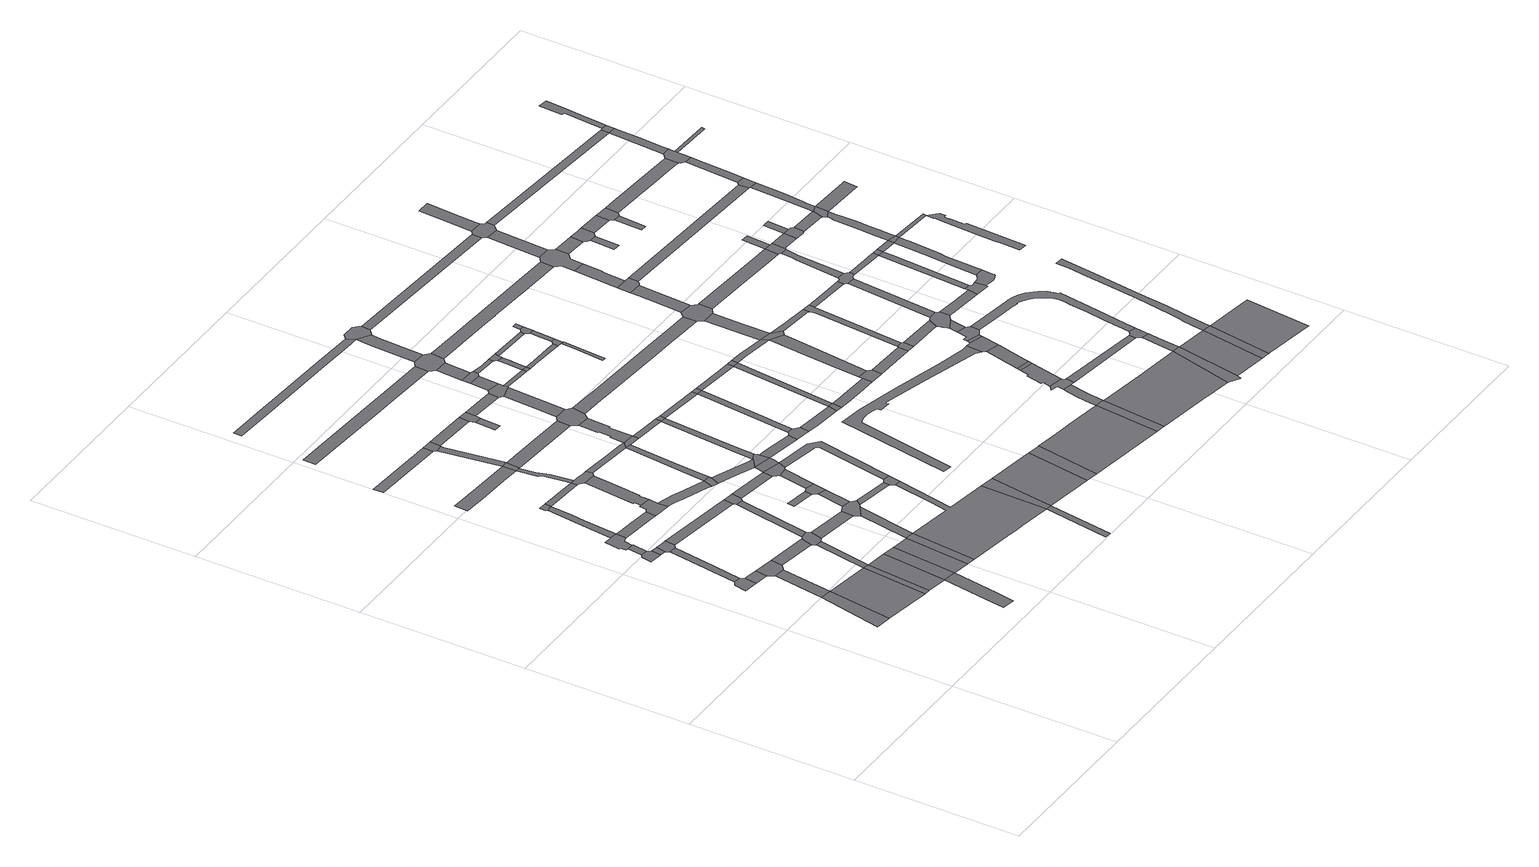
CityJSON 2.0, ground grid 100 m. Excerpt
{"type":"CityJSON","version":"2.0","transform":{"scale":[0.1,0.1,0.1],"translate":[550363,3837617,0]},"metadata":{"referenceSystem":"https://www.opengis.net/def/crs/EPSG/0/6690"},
"CityObjects":{
"road1":{"type":"Road","geometry":[{"type":"MultiSurface","lod":"1","boundaries":[[[0,1,2,3]]]}]},
"road2":{"type":"Road","geometry":[{"type":"MultiSurface","lod":"1","boundaries":[[[4,5,6,7,8,9,10,11]]]}]},
"road3":{"type":"Road","attributes":{"RoadStructureAttribute.sectionType":"1"},"geometry":[{"type":"MultiSurface","lod":"1","boundaries":[[[12,9,8,13,14]]]}]},
"road4":{"type":"Road","attributes":{"RoadStructureAttribute.sectionType":"1"},"geometry":[{"type":"MultiSurface","lod":"1","boundaries":[[[15,0,3,16]]]}]},
"road5":{"type":"Road","attributes":{"function":"1"},"geometry":[{"type":"MultiSurface","lod":"1","boundaries":[[[3,2,17,18,19]]]}]},
"road6":{"type":"Road","attributes":{"RoadStructureAttribute.sectionType":"1"},"geometry":[{"type":"MultiSurface","lod":"1","boundaries":[[[20,4,11,21,22]]]}]},
"road7":{"type":"Road","geometry":[{"type":"MultiSurface","lod":"1","boundaries":[[[23,24,25,26,27,28]]]}]},
"road8":{"type":"Road","attributes":{"RoadStructureAttribute.sectionType":"1"},"geometry":[{"type":"MultiSurface","lod":"1","boundaries":[[[29,23,28,30,31]]]}]},
"road9":{"type":"Road","geometry":[{"type":"MultiSurface","lod":"1","boundaries":[[[32,14,13,33,15,16,34,35,36,37]]]}]},
"road10":{"type":"Road","attributes":{"RoadStructureAttribute.sectionType":"1"},"geometry":[{"type":"MultiSurface","lod":"1","boundaries":[[[27,26,38,39]]]}]},
"road11":{"type":"Road","geometry":[{"type":"MultiSurface","lod":"1","boundaries":[[[40,41,42,43,44,45,29,31,46,47,48,49,50,51,52,53,54]]]}]},
"road12":{"type":"Road","geometry":[{"type":"MultiSurface","lod":"1","boundaries":[[[55,39,38,20,22,56,57]]]}]},
"road13":{"type":"Road","geometry":[{"type":"MultiSurface","lod":"1","boundaries":[[[19,18,58,59]]]}]},
"road14":{"type":"Road","attributes":{"RoadStructureAttribute.sectionType":"1"},"geometry":[{"type":"MultiSurface","lod":"1","boundaries":[[[60,61,62,63,64,65,66,67]]]}]},
"road15":{"type":"Road","attributes":{"function":"1"},"geometry":[{"type":"MultiSurface","lod":"1","boundaries":[[[68,59,58,60,69]]]}]},
"road16":{"type":"Road","attributes":{"RoadStructureAttribute.sectionType":"1"},"geometry":[{"type":"MultiSurface","lod":"1","boundaries":[[[70,71,72,73,74,75,54,53]]]}]},
"road17":{"type":"Road","attributes":{"RoadStructureAttribute.sectionType":"1"},"geometry":[{"type":"MultiSurface","lod":"1","boundaries":[[[76,37,36,77,78,79]]]}]},
"road18":{"type":"Road","attributes":{"RoadStructureAttribute.sectionType":"1"},"geometry":[{"type":"MultiSurface","lod":"1","boundaries":[[[80,19,59,81]]]}]},
"road19":{"type":"Road","attributes":{"RoadStructureAttribute.sectionType":"1"},"geometry":[{"type":"MultiSurface","lod":"1","boundaries":[[[82,83,84,52,51,85,86,87]]]}]},
"road20":{"type":"Road","geometry":[{"type":"MultiSurface","lod":"1","boundaries":[[[69,60,67,88]]]}]},
"road21":{"type":"Road","geometry":[{"type":"MultiSurface","lod":"1","boundaries":[[[89,90,91,92,74,73,93,94]]]}]},
"road22":{"type":"Road","geometry":[{"type":"MultiSurface","lod":"1","boundaries":[[[95,96,79,78,97,80,81,98,99,100,101,102]]]}]},
"road23":{"type":"Road","geometry":[{"type":"MultiSurface","lod":"1","boundaries":[[[103,88,67,104,105]]]}]},
"road24":{"type":"Road","attributes":{"RoadStructureAttribute.sectionType":"1"},"geometry":[{"type":"MultiSurface","lod":"1","boundaries":[[[106,107,57,56,108,109,110,111]]]}]},
"road25":{"type":"Road","attributes":{"RoadStructureAttribute.sectionType":"1"},"geometry":[{"type":"MultiSurface","lod":"1","boundaries":[[[112,113,114,115,116,117,118,119,120]]]}]},
"road26":{"type":"Road","geometry":[{"type":"MultiSurface","lod":"1","boundaries":[[[121,122,123,87,86,124,125,126,127]]]}]},
"road27":{"type":"Road","geometry":[{"type":"MultiSurface","lod":"1","boundaries":[[[128,105,104,129,130]]]}]},
"road28":{"type":"Road","attributes":{"RoadStructureAttribute.sectionType":"1"},"geometry":[{"type":"MultiSurface","lod":"1","boundaries":[[[131,94,93,132,133,134]]]}]},
"road29":{"type":"Road","attributes":{"RoadStructureAttribute.sectionType":"1"},"geometry":[{"type":"MultiSurface","lod":"1","boundaries":[[[135,136,137,138]]]}]},
"road30":{"type":"Road","attributes":{"RoadStructureAttribute.sectionType":"1"},"geometry":[{"type":"MultiSurface","lod":"1","boundaries":[[[139,95,102,140]]]}]},
"road31":{"type":"Road","attributes":{"RoadStructureAttribute.sectionType":"1"},"geometry":[{"type":"MultiSurface","lod":"1","boundaries":[[[101,100,141,142]]]}]},
"road32":{"type":"Road","attributes":{"RoadStructureAttribute.sectionType":"1"},"geometry":[{"type":"MultiSurface","lod":"1","boundaries":[[[143,144,145,146,147,127,126,148,149,150,151,152,153]]]}]},
"road33":{"type":"Road","attributes":{"RoadStructureAttribute.sectionType":"1"},"geometry":[{"type":"MultiSurface","lod":"1","boundaries":[[[154,155,156,157,158,159,160,134,161]]]}]},
"road34":{"type":"Road","attributes":{"RoadStructureAttribute.sectionType":"1"},"geometry":[{"type":"MultiSurface","lod":"1","boundaries":[[[162,163,164,128,130]]]}]},
"road35":{"type":"Road","attributes":{"RoadStructureAttribute.sectionType":"1"},"geometry":[{"type":"MultiSurface","lod":"1","boundaries":[[[165,166,167,168,169,170,125,124,171,172,173,174,175,176]]]}]},
"road36":{"type":"Road","geometry":[{"type":"MultiSurface","lod":"1","boundaries":[[[177,178,179,180,161,134,133,181,182,143,153,183,184,185]]]}]},
"road37":{"type":"Road","geometry":[{"type":"MultiSurface","lod":"1","boundaries":[[[111,110,139,140,186,187]]]}]},
"road38":{"type":"Road","geometry":[{"type":"MultiSurface","lod":"1","boundaries":[[[188,120,119,158,157,189,190]]]}]},
"road39":{"type":"Road","attributes":{"RoadStructureAttribute.sectionType":"1"},"geometry":[{"type":"MultiSurface","lod":"1","boundaries":[[[191,192,193,120,188]]]}]},
"road40":{"type":"Road","geometry":[{"type":"MultiSurface","lod":"1","boundaries":[[[194,195,196,142,141,197,198,199,164,163,200,201,202,203,204]]]}]},
"road41":{"type":"Road","geometry":[{"type":"MultiSurface","lod":"1","boundaries":[[[138,137,205,193,192,206,207]]]}]},
"road42":{"type":"Road","geometry":[{"type":"MultiSurface","lod":"1","boundaries":[[[208,209,210,211,212]]]}]},
"road43":{"type":"Road","geometry":[{"type":"MultiSurface","lod":"1","boundaries":[[[176,175,213,214,215]]]}]},
"road44":{"type":"Road","attributes":{"RoadStructureAttribute.sectionType":"1"},"geometry":[{"type":"MultiSurface","lod":"1","boundaries":[[[216,194,204,217,218]]]}]},
"road45":{"type":"Road","geometry":[{"type":"MultiSurface","lod":"1","boundaries":[[[219,220,221,222,130,129,223,224,225,226,227,228,229,230,231,232,233,234,235]]]}]},
"road46":{"type":"Road","attributes":{"RoadStructureAttribute.sectionType":"1"},"geometry":[{"type":"MultiSurface","lod":"1","boundaries":[[[236,237,187,186,238,239,240]]]}]},
"road47":{"type":"Road","geometry":[{"type":"MultiSurface","lod":"1","boundaries":[[[241,212,211,216,218,242]]]}]},
"road48":{"type":"Road","attributes":{"RoadStructureAttribute.sectionType":"1"},"geometry":[{"type":"MultiSurface","lod":"1","boundaries":[[[243,244,245,246,247,185,184,248,249,250,251]]]}]},
"road49":{"type":"Road","attributes":{"RoadStructureAttribute.sectionType":"1"},"geometry":[{"type":"MultiSurface","lod":"1","boundaries":[[[201,200,252,253,254]]]}]},
"road50":{"type":"Road","attributes":{"RoadStructureAttribute.sectionType":"1"},"geometry":[{"type":"MultiSurface","lod":"1","boundaries":[[[250,255,256,176,215,257,258,259]]]}]},
"road51":{"type":"Road","attributes":{"RoadStructureAttribute.sectionType":"1"},"geometry":[{"type":"MultiSurface","lod":"1","boundaries":[[[260,261,190,189,262,263]]]}]},
"road52":{"type":"Road","attributes":{"RoadStructureAttribute.sectionType":"1"},"geometry":[{"type":"MultiSurface","lod":"1","boundaries":[[[207,206,264,265,266]]]}]},
"road53":{"type":"Road","attributes":{"RoadStructureAttribute.sectionType":"1"},"geometry":[{"type":"MultiSurface","lod":"1","boundaries":[[[231,267,268,269]]]}]},
"road54":{"type":"Road","attributes":{"RoadStructureAttribute.sectionType":"1"},"geometry":[{"type":"MultiSurface","lod":"1","boundaries":[[[270,271,272,214,213,273,274,275]]]}]},
"road55":{"type":"Road","attributes":{"RoadStructureAttribute.sectionType":"1"},"geometry":[{"type":"MultiSurface","lod":"1","boundaries":[[[276,277,241,242]]]}]},
"road56":{"type":"Road","attributes":{"RoadStructureAttribute.sectionType":"1"},"geometry":[{"type":"MultiSurface","lod":"1","boundaries":[[[278,279,280,281,282,283,284,285,286,287,288,289,290]]]}]},
"road57":{"type":"Road","geometry":[{"type":"MultiSurface","lod":"1","boundaries":[[[240,239,291,292,277,276,293,294,295]]]}]},
"road58":{"type":"Road","attributes":{"RoadStructureAttribute.sectionType":"1"},"geometry":[{"type":"MultiSurface","lod":"1","boundaries":[[[274,296,297,298,240,295,299,300,301,302]]]}]},
"road59":{"type":"Road","geometry":[{"type":"MultiSurface","lod":"1","boundaries":[[[303,304,305,306]]]}]},
"road60":{"type":"Road","geometry":[{"type":"MultiSurface","lod":"1","boundaries":[[[307,254,253,219,235,308,309]]]}]},
"road61":{"type":"Road","geometry":[{"type":"MultiSurface","lod":"1","boundaries":[[[310,311,275,274,302,312]]]}]},
"road62":{"type":"Road","geometry":[{"type":"MultiSurface","lod":"1","boundaries":[[[251,250,259,313,314,315]]]}]},
"road63":{"type":"Road","geometry":[{"type":"MultiSurface","lod":"1","boundaries":[[[266,265,303,306,316,317]]]}]},
"road64":{"type":"Road","geometry":[{"type":"MultiSurface","lod":"1","boundaries":[[[232,231,269,318]]]}]},
"road65":{"type":"Road","attributes":{"RoadStructureAttribute.sectionType":"1"},"geometry":[{"type":"MultiSurface","lod":"1","boundaries":[[[319,320,295,294,321,322,323,307,309]]]}]},
"road66":{"type":"Road","attributes":{"RoadStructureAttribute.sectionType":"1"},"geometry":[{"type":"MultiSurface","lod":"1","boundaries":[[[324,325,326,327,328,329,330,331,332,333,334,335,336]]]}]},
"road67":{"type":"Road","attributes":{"RoadStructureAttribute.sectionType":"1"},"geometry":[{"type":"MultiSurface","lod":"1","boundaries":[[[337,338,339,340,341,342,343,251,315,344,345,346,347]]]}]},
"road68":{"type":"Road","attributes":{"RoadStructureAttribute.sectionType":"1"},"geometry":[{"type":"MultiSurface","lod":"1","boundaries":[[[348,349,275,311,350,351]]]}]},
"road69":{"type":"Road","attributes":{"RoadStructureAttribute.sectionType":"1"},"geometry":[{"type":"MultiSurface","lod":"1","boundaries":[[[352,353,315,314,348,354]]]}]},
"road70":{"type":"Road","attributes":{"RoadStructureAttribute.sectionType":"1"},"geometry":[{"type":"MultiSurface","lod":"1","boundaries":[[[317,316,355,356]]]}]},
"road71":{"type":"Road","geometry":[{"type":"MultiSurface","lod":"1","boundaries":[[[357,358,263,262,359,337,347,360,361,362,363,364]]]}]},
"road72":{"type":"Road","attributes":{"RoadStructureAttribute.sectionType":"1"},"geometry":[{"type":"MultiSurface","lod":"1","boundaries":[[[365,366,367,312,302,368,369,370,371]]]}]},
"road73":{"type":"Road","geometry":[{"type":"MultiSurface","lod":"1","boundaries":[[[372,318,269,373,374,375]]]}]},
"road74":{"type":"Road","attributes":{"RoadStructureAttribute.sectionType":"1"},"geometry":[{"type":"MultiSurface","lod":"1","boundaries":[[[376,377,378,357,364]]]}]},
"road75":{"type":"Road","geometry":[{"type":"MultiSurface","lod":"1","boundaries":[[[354,348,351,379]]]}]},
"road76":{"type":"Road","geometry":[{"type":"MultiSurface","lod":"1","boundaries":[[[380,381,371,370,382,383,384,385,386]]]}]},
"road77":{"type":"Road","geometry":[{"type":"MultiSurface","lod":"1","boundaries":[[[387,356,355,377,376,388,389,390,391,392]]]}]},
"road78":{"type":"Road","attributes":{"RoadStructureAttribute.sectionType":"1"},"geometry":[{"type":"MultiSurface","lod":"1","boundaries":[[[393,387,392,394,395]]]}]},
"road79":{"type":"Road","geometry":[{"type":"MultiSurface","lod":"1","boundaries":[[[396,375,374,397,398]]]}]},
"road80":{"type":"Road","geometry":[{"type":"MultiSurface","lod":"1","boundaries":[[[399,393,395,400,401,402,403,404,405]]]}]},
"road81":{"type":"Road","attributes":{"RoadStructureAttribute.sectionType":"1"},"geometry":[{"type":"MultiSurface","lod":"1","boundaries":[[[406,379,351,407,408,409]]]}]},
"road82":{"type":"Road","attributes":{"RoadStructureAttribute.sectionType":"1"},"geometry":[{"type":"MultiSurface","lod":"1","boundaries":[[[410,399,405,411]]]}]},
"road83":{"type":"Road","attributes":{"RoadStructureAttribute.sectionType":"1"},"geometry":[{"type":"MultiSurface","lod":"1","boundaries":[[[408,380,386,412,413,414]]]}]},
"road84":{"type":"Road","attributes":{"RoadStructureAttribute.sectionType":"1"},"geometry":[{"type":"MultiSurface","lod":"1","boundaries":[[[415,390,389,416,417,418]]]}]},
"road85":{"type":"Road","attributes":{"RoadStructureAttribute.sectionType":"1"},"geometry":[{"type":"MultiSurface","lod":"1","boundaries":[[[419,420,384,383,421,422,423,424]]]}]},
"road86":{"type":"Road","geometry":[{"type":"MultiSurface","lod":"1","boundaries":[[[425,426,290,289,410,411,427,428,429,430]]]}]},
"road87":{"type":"Road","attributes":{"RoadStructureAttribute.sectionType":"1"},"geometry":[{"type":"MultiSurface","lod":"1","boundaries":[[[431,432,403,402,433,434,435]]]}]},
"road88":{"type":"Road","geometry":[{"type":"MultiSurface","lod":"1","boundaries":[[[418,417,436,437,438]]]}]},
"road89":{"type":"Road","geometry":[{"type":"MultiSurface","lod":"1","boundaries":[[[409,408,414,439]]]}]},
"road90":{"type":"Road","attributes":{"RoadStructureAttribute.sectionType":"1"},"geometry":[{"type":"MultiSurface","lod":"1","boundaries":[[[335,440,441,442,443,425,430,444,445,446]]]}]},
"road91":{"type":"Road","attributes":{"RoadStructureAttribute.sectionType":"1"},"geometry":[{"type":"MultiSurface","lod":"1","boundaries":[[[447,448,449,418,438,450,451,452,453]]]}]},
"road92":{"type":"Road","geometry":[{"type":"MultiSurface","lod":"1","boundaries":[[[424,423,454,455]]]}]},
"road93":{"type":"Road","geometry":[{"type":"MultiSurface","lod":"1","boundaries":[[[435,434,456,457,458,447,453,459,460]]]}]},
"road94":{"type":"Road","attributes":{"function":"1"},"geometry":[{"type":"MultiSurface","lod":"1","boundaries":[[[461,462,463,464,465,466,467,398,397,468,469]]]}]},
"road95":{"type":"Road","geometry":[{"type":"MultiSurface","lod":"1","boundaries":[[[470,336,335,446,471,472,473,474,475]]]}]},
"road96":{"type":"Road","attributes":{"RoadStructureAttribute.sectionType":"1"},"geometry":[{"type":"MultiSurface","lod":"1","boundaries":[[[476,477,438,437,478,479,480,481]]]}]},
"road97":{"type":"Road","attributes":{"RoadStructureAttribute.sectionType":"1"},"geometry":[{"type":"MultiSurface","lod":"1","boundaries":[[[482,439,414,483,484]]]}]},
"road98":{"type":"Road","attributes":{"RoadStructureAttribute.sectionType":"1"},"geometry":[{"type":"MultiSurface","lod":"1","boundaries":[[[485,486,487,362,361,488,489,490,491,492,493,494,495]]]}]},
"road99":{"type":"Road","attributes":{"RoadStructureAttribute.sectionType":"1"},"geometry":[{"type":"MultiSurface","lod":"1","boundaries":[[[483,496,424,455,497]]]}]},
"road100":{"type":"Road","attributes":{"RoadStructureAttribute.sectionType":"1"},"geometry":[{"type":"MultiSurface","lod":"1","boundaries":[[[498,499,500,501,502,503,504,455,454,505,506,507,508,509]]]}]},
"road101":{"type":"Road","attributes":{"RoadStructureAttribute.sectionType":"1"},"geometry":[{"type":"MultiSurface","lod":"1","boundaries":[[[510,460,459,511,512,513,514]]]}]},
"road102":{"type":"Road","attributes":{"RoadStructureAttribute.sectionType":"1"},"geometry":[{"type":"MultiSurface","lod":"1","boundaries":[[[515,516,517,518,519,520,521,522,523,524,525,526,527,528,529,530,531,532,533,534,535]]]}]},
"road103":{"type":"Road","attributes":{"RoadStructureAttribute.sectionType":"1"},"geometry":[{"type":"MultiSurface","lod":"1","boundaries":[[[536,537,538,539,540,541,542,543]]]}]},
"road104":{"type":"Road","geometry":[{"type":"MultiSurface","lod":"1","boundaries":[[[544,481,480,536,543,545]]]}]},
"road105":{"type":"Road","geometry":[{"type":"MultiSurface","lod":"1","boundaries":[[[484,483,497,546]]]}]},
"road106":{"type":"Road","attributes":{"RoadStructureAttribute.sectionType":"1"},"geometry":[{"type":"MultiSurface","lod":"1","boundaries":[[[547,548,549,550,544,545,551,552,553]]]}]},
"road107":{"type":"Road","geometry":[{"type":"MultiSurface","lod":"1","boundaries":[[[554,555,556,514,513,547,553,557]]]}]},
"road108":{"type":"Road","geometry":[{"type":"MultiSurface","lod":"1","boundaries":[[[469,468,558,559,560]]]}]},
"road109":{"type":"Road","geometry":[{"type":"MultiSurface","lod":"1","boundaries":[[[561,562,563,564,554,557]]]}]},
"road110":{"type":"Road","geometry":[{"type":"MultiSurface","lod":"1","boundaries":[[[565,509,508,566,567,568,569,570,571]]]}]},
"road111":{"type":"Road","attributes":{"RoadStructureAttribute.sectionType":"1"},"geometry":[{"type":"MultiSurface","lod":"1","boundaries":[[[572,573,546,497,574,575,576,577,578,579]]]}]},
"road112":{"type":"Road","attributes":{"RoadStructureAttribute.sectionType":"1"},"geometry":[{"type":"MultiSurface","lod":"1","boundaries":[[[580,581,582,583,469,560,584,585,586,587]]]}]},
"road113":{"type":"Road","attributes":{"RoadStructureAttribute.sectionType":"1"},"geometry":[{"type":"MultiSurface","lod":"1","boundaries":[[[588,589,428,427,590,591,592,593,594,595,596,597]]]}]},
"road114":{"type":"Road","attributes":{"RoadStructureAttribute.sectionType":"1"},"geometry":[{"type":"MultiSurface","lod":"1","boundaries":[[[578,598,599,600,565,571,601,602]]]}]},
"road115":{"type":"Road","geometry":[{"type":"MultiSurface","lod":"1","boundaries":[[[603,604,605,580,587,606,607,608,609,610]]]}]},
"road116":{"type":"Road","attributes":{"RoadStructureAttribute.sectionType":"1"},"geometry":[{"type":"MultiSurface","lod":"1","boundaries":[[[568,567,611,612,613]]]}]},
"road117":{"type":"Road","attributes":{"RoadStructureAttribute.sectionType":"1"},"geometry":[{"type":"MultiSurface","lod":"1","boundaries":[[[614,615,616,617,618,603,610,619,620]]]}]},
"road118":{"type":"Road","geometry":[{"type":"MultiSurface","lod":"1","boundaries":[[[579,578,602,621,622,623,624]]]}]},
"road119":{"type":"Road","attributes":{"RoadStructureAttribute.sectionType":"1"},"geometry":[{"type":"MultiSurface","lod":"1","boundaries":[[[473,472,625,626]]]}]},
"road120":{"type":"Road","geometry":[{"type":"MultiSurface","lod":"1","boundaries":[[[627,628,560,559,629,630,631,632]]]}]},
"road121":{"type":"Road","attributes":{"RoadStructureAttribute.sectionType":"1"},"geometry":[{"type":"MultiSurface","lod":"1","boundaries":[[[633,634,579,624,635,636]]]}]},
"road122":{"type":"Road","attributes":{"RoadStructureAttribute.sectionType":"1"},"geometry":[{"type":"MultiSurface","lod":"1","boundaries":[[[637,638,614,620,639]]]}]},
"road123":{"type":"Road","geometry":[{"type":"MultiSurface","lod":"1","boundaries":[[[640,641,642,613,612,643,644]]]}]},
"road124":{"type":"Road","geometry":[{"type":"MultiSurface","lod":"1","boundaries":[[[645,495,494,633,636,646,647,648,649]]]}]},
"road125":{"type":"Road","attributes":{"RoadStructureAttribute.sectionType":"1"},"geometry":[{"type":"MultiSurface","lod":"1","boundaries":[[[650,638,637,639,651,652,653]]]}]},
"road126":{"type":"Road","attributes":{"RoadStructureAttribute.sectionType":"1"},"geometry":[{"type":"MultiSurface","lod":"1","boundaries":[[[654,655,656,657,658,624,623,659,660,661]]]}]},
"road127":{"type":"Road","attributes":{"RoadStructureAttribute.sectionType":"1"},"geometry":[{"type":"MultiSurface","lod":"1","boundaries":[[[662,663,664,665,645,649,666]]]}]},
"road128":{"type":"Road","geometry":[{"type":"MultiSurface","lod":"1","boundaries":[[[535,534,650,653,667,668,669,670]]]}]},
"road129":{"type":"Road","attributes":{"RoadStructureAttribute.sectionType":"1"},"geometry":[{"type":"MultiSurface","lod":"1","boundaries":[[[671,672,661,660,673,674,675,641,640,676,677]]]}]},
"road130":{"type":"Road","attributes":{"RoadStructureAttribute.sectionType":"1"},"geometry":[{"type":"MultiSurface","lod":"1","boundaries":[[[644,643,678,679]]]}]},
"road131":{"type":"Road","attributes":{"RoadStructureAttribute.sectionType":"1"},"geometry":[{"type":"MultiSurface","lod":"1","boundaries":[[[608,607,680,681]]]}]},
"road132":{"type":"Road","attributes":{"RoadStructureAttribute.sectionType":"1"},"geometry":[{"type":"MultiSurface","lod":"1","boundaries":[[[682,670,669,683,684]]]}]},
"road133":{"type":"Road","geometry":[{"type":"MultiSurface","lod":"1","boundaries":[[[685,662,666,686,687,688,689]]]}]},
"road134":{"type":"Road","geometry":[{"type":"MultiSurface","lod":"1","boundaries":[[[690,691,692,682,684,693,694,695]]]}]},
"road135":{"type":"Road","geometry":[{"type":"MultiSurface","lod":"1","boundaries":[[[631,696,697,698,699,632]]]}]},
"road136":{"type":"Road","attributes":{"RoadStructureAttribute.sectionType":"1"},"geometry":[{"type":"MultiSurface","lod":"1","boundaries":[[[700,701,702,685,689,703,704,705]]]}]},
"road137":{"type":"Road","attributes":{"RoadStructureAttribute.sectionType":"1"},"geometry":[{"type":"MultiSurface","lod":"1","boundaries":[[[706,707,708,709,690,695]]]}]},
"road138":{"type":"Road","geometry":[{"type":"MultiSurface","lod":"1","boundaries":[[[710,679,678,711,712,713,709,708,714,715,716,717,718]]]}]},
"road139":{"type":"Road","geometry":[{"type":"MultiSurface","lod":"1","boundaries":[[[719,720,721,597,596,722,700,705,723,724,725,726,727,728]]]}]},
"road140":{"type":"Road","attributes":{"RoadStructureAttribute.sectionType":"7"},"geometry":[{"type":"MultiSurface","lod":"1","boundaries":[[[729,730,699,698,731,732,733,734]]]}]},
"road141":{"type":"Road","attributes":{"RoadStructureAttribute.sectionType":"1"},"geometry":[{"type":"MultiSurface","lod":"1","boundaries":[[[735,736,737,632,699,738,739,740]]]}]},
"road142":{"type":"Road","geometry":[{"type":"MultiSurface","lod":"1","boundaries":[[[741,742,743,677,676,744,745,746]]]}]},
"road143":{"type":"Road","attributes":{"RoadStructureAttribute.sectionType":"1"},"geometry":[{"type":"MultiSurface","lod":"1","boundaries":[[[747,748,647,646,749,750,751,752]]]}]},
"road144":{"type":"Road","attributes":{"RoadStructureAttribute.sectionType":"1"},"geometry":[{"type":"MultiSurface","lod":"1","boundaries":[[[753,754,755,756,757,758,759,760,761,762,763,764,765,694,693,766,767,768,769,770,771,772,773,774,775,776,777,778,779,780,781,782,783]]]}]},
"road145":{"type":"Road","geometry":[{"type":"MultiSurface","lod":"1","boundaries":[[[782,784,681,680,735,740,783]]]}]},
"road146":{"type":"Road","attributes":{"RoadStructureAttribute.sectionType":"1"},"geometry":[{"type":"MultiSurface","lod":"1","boundaries":[[[785,710,718,786]]]}]},
"road147":{"type":"Road","attributes":{"RoadStructureAttribute.sectionType":"1"},"geometry":[{"type":"MultiSurface","lod":"1","boundaries":[[[787,788,719,728,789]]]}]},
"road148":{"type":"Road","attributes":{"RoadStructureAttribute.sectionType":"1"},"geometry":[{"type":"MultiSurface","lod":"1","boundaries":[[[790,717,716,791,792,793,794]]]}]},
"road149":{"type":"Road","geometry":[{"type":"MultiSurface","lod":"1","boundaries":[[[734,733,795,796]]]}]},
"road150":{"type":"Road","attributes":{"RoadStructureAttribute.sectionType":"1"},"geometry":[{"type":"MultiSurface","lod":"1","boundaries":[[[726,725,797,798]]]}]},
"road151":{"type":"Road","geometry":[{"type":"MultiSurface","lod":"1","boundaries":[[[799,800,626,625,801,787,789,802,803,804,805,806,807]]]}]},
"road152":{"type":"Road","geometry":[{"type":"MultiSurface","lod":"1","boundaries":[[[808,809,810,811,746,745,812,785,786,813,814,815,816,817,818]]]}]},
"road153":{"type":"Road","geometry":[{"type":"MultiSurface","lod":"1","boundaries":[[[819,820,821,822,823]]]}]},
"road154":{"type":"Road","attributes":{"RoadStructureAttribute.sectionType":"1"},"geometry":[{"type":"MultiSurface","lod":"1","boundaries":[[[824,825,826,799,807,827,828,829]]]}]},
"road155":{"type":"Road","geometry":[{"type":"MultiSurface","lod":"1","boundaries":[[[830,831,798,797,832,819,823,833,834,835]]]}]},
"road156":{"type":"Road","geometry":[{"type":"MultiSurface","lod":"1","boundaries":[[[836,837,794,793,838,839,840,841,842,843,844,845]]]}]},
"road157":{"type":"Road","attributes":{"RoadStructureAttribute.sectionType":"1"},"geometry":[{"type":"MultiSurface","lod":"1","boundaries":[[[846,847,848,849,850,808,818,851,852,853,854]]]}]},
"road158":{"type":"Road","geometry":[{"type":"MultiSurface","lod":"1","boundaries":[[[795,855,856,857,858,859,796]]]}]},
"road159":{"type":"Road","attributes":{"RoadStructureAttribute.sectionType":"1"},"geometry":[{"type":"MultiSurface","lod":"1","boundaries":[[[860,861,817,816,862,863]]]}]},
"road160":{"type":"Road","attributes":{"RoadStructureAttribute.sectionType":"1"},"geometry":[{"type":"MultiSurface","lod":"1","boundaries":[[[835,834,864,865,866]]]}]},
"road161":{"type":"Road","geometry":[{"type":"MultiSurface","lod":"1","boundaries":[[[752,751,867,846,854,868,869,870,871]]]}]},
"road162":{"type":"Road","attributes":{"RoadStructureAttribute.sectionType":"1"},"geometry":[{"type":"MultiSurface","lod":"1","boundaries":[[[862,872,873,836,845,874,875,876]]]}]},
"road163":{"type":"Road","attributes":{"RoadStructureAttribute.sectionType":"1"},"geometry":[{"type":"MultiSurface","lod":"1","boundaries":[[[877,878,879,880,840,839,881,882,883,884,885,886,887,888,889,890,891]]]}]},
"road164":{"type":"Road","attributes":{"RoadStructureAttribute.sectionType":"1"},"geometry":[{"type":"MultiSurface","lod":"1","boundaries":[[[688,687,892,893]]]}]},
"road165":{"type":"Road","geometry":[{"type":"MultiSurface","lod":"1","boundaries":[[[894,895,752,871]]]}]},
"road166":{"type":"Road","attributes":{"RoadStructureAttribute.sectionType":"1"},"geometry":[{"type":"MultiSurface","lod":"1","boundaries":[[[896,897,898,899,900,901,902,903,904,905,906,734,796,907,908,909,910,911,912]]]}]},
"road167":{"type":"Road","geometry":[{"type":"MultiSurface","lod":"1","boundaries":[[[913,914,915,916]]]}]},
"road168":{"type":"Road","attributes":{"RoadStructureAttribute.sectionType":"1"},"geometry":[{"type":"MultiSurface","lod":"1","boundaries":[[[917,870,869,918,919]]]}]},
"road169":{"type":"Road","geometry":[{"type":"MultiSurface","lod":"1","boundaries":[[[866,865,913,916,920,921]]]}]},
"road170":{"type":"Road","geometry":[{"type":"MultiSurface","lod":"1","boundaries":[[[863,862,876,922]]]}]},
"road171":{"type":"Road","attributes":{"RoadStructureAttribute.sectionType":"1"},"geometry":[{"type":"MultiSurface","lod":"1","boundaries":[[[923,924,925,926,927,928,929,930,931,932,933,934,877,891]]]}]},
"road172":{"type":"Road","attributes":{"RoadStructureAttribute.sectionType":"1"},"geometry":[{"type":"MultiSurface","lod":"1","boundaries":[[[922,876,931,935,936]]]}]},
"road173":{"type":"Road","geometry":[{"type":"MultiSurface","lod":"1","boundaries":[[[919,918,937,938,939,940,941,942,943,944]]]}]},
"road174":{"type":"Road","geometry":[{"type":"MultiSurface","lod":"1","boundaries":[[[945,946,947,919,944]]]}]},
"road175":{"type":"Road"},
"road176":{"type":"Road","geometry":[{"type":"MultiSurface","lod":"1","boundaries":[[[935,931,930,948]]]}]},
"road177":{"type":"Road","attributes":{"RoadStructureAttribute.sectionType":"1"},"geometry":[{"type":"MultiSurface","lod":"1","boundaries":[[[949,941,940,950,951]]]}]},
"road178":{"type":"Road","attributes":{"RoadStructureAttribute.sectionType":"1"},"geometry":[{"type":"MultiSurface","lod":"1","boundaries":[[[952,953,954,955,956,957,958,959,960,961,962,963,964,965,966,967,935,948]]]}]},
"road179":{"type":"Road","attributes":{"RoadStructureAttribute.sectionType":"1"},"geometry":[{"type":"MultiSurface","lod":"1","boundaries":[[[804,803,968,969]]]}]},
"road180":{"type":"Road","attributes":{"RoadStructureAttribute.sectionType":"7"},"geometry":[{"type":"MultiSurface","lod":"1","boundaries":[[[948,930,970,971]]]}]},
"road181":{"type":"Road","geometry":[{"type":"MultiSurface","lod":"1","boundaries":[[[972,951,950,973,974,963,962]]]}]},
"road182":{"type":"Road","attributes":{"RoadStructureAttribute.sectionType":"1"},"geometry":[{"type":"MultiSurface","lod":"1","boundaries":[[[975,976,921,920,977,978,979,980,981]]]}]},
"road183":{"type":"Road","attributes":{"RoadStructureAttribute.sectionType":"1"},"geometry":[{"type":"MultiSurface","lod":"1","boundaries":[[[970,982,983,984,985,986,987,988,989,990,991,992,993,994,995,996,997,998,999]]]}]},
"road184":{"type":"Road","attributes":{"RoadStructureAttribute.sectionType":"1"},"geometry":[{"type":"MultiSurface","lod":"1","boundaries":[[[1000,1001,1002,951,972,1003,1004,1005,1006,1007]]]}]},
"road185":{"type":"Road","attributes":{"RoadStructureAttribute.sectionType":"7"},"geometry":[{"type":"MultiSurface","lod":"1","boundaries":[[[1008,1009,1010,972,962,1011,1012,1013,1014]]]}]},
"road186":{"type":"Road","geometry":[{"type":"MultiSurface","lod":"1","boundaries":[[[1015,893,892,1000,1007,1016]]]}]},
"road187":{"type":"Road","attributes":{"RoadStructureAttribute.sectionType":"1"},"geometry":[{"type":"MultiSurface","lod":"1","boundaries":[[[1017,1015,1016,1018,1019,1020]]]}]},
"road188":{"type":"Road","geometry":[{"type":"MultiSurface","lod":"1","boundaries":[[[1021,1022,981,980,1023,1017,1020,1024,1025,1026,1027,1028,1029,1030]]]}]},
"road189":{"type":"Road","attributes":{"RoadStructureAttribute.sectionType":"1"},"geometry":[{"type":"MultiSurface","lod":"1","boundaries":[[[968,1031,1021,1030,1032,1033,1034,1035]]]}]},
"road190":{"type":"Road","geometry":[{"type":"MultiSurface","lod":"1","boundaries":[[[1036,1037,969,968,1035,1038]]]}]},
"road191":{"type":"Road","geometry":[{"type":"MultiSurface","lod":"1","boundaries":[[[1028,1027,1039,1040]]]}]},
"road192":{"type":"Road","attributes":{"RoadStructureAttribute.sectionType":"1"},"geometry":[{"type":"MultiSurface","lod":"1","boundaries":[[[1041,1042,1043,1044,1045,1046,1036,1038,1047,1048,1049,1050]]]}]}
},
"vertices":[
[354,1001,0],[270,612,0],[366,598,0],[424,990,0],
[242,1462,0],[224,1451,0],[215,1445,0],[201,1373,0],[288,1360,0],[300,1433,0],[285,1456,0],[285,1457,0],
[307,1432,0],[374,1346,0],[386,1420,0],
[399,1308,0],[466,1302,0],
[534,573,0],[656,554,0],[696,950,0],
[308,1892,0],[311,1630,0],[350,1888,0],
[207,2006,0],[187,1992,0],[178,1932,0],[257,1921,0],[266,1980,0],[247,1999,0],
[218,2094,0],[261,2089,0],[256,2092,0],
[433,1412,0],[394,1316,0],[473,1307,0],[495,1325,0],[499,1328,0],[510,1400,0],
[295,1915,0],[308,1974,0],
[259,2222,0],[207,2229,0],[195,2137,0],[200,2130,0],[201,2129,0],[203,2099,0],[268,2146,0],[268,2150,0],[271,2150,0],[282,2152,0],[293,2154,0],[300,2155,0],[304,2218,0],[302,2218,0],[259,2225,0],
[347,1968,0],[374,1904,0],[378,1964,0],
[693,549,0],[733,944,0],
[819,530,0],[777,254,0],[776,247,0],[759,136,0],[838,126,0],[856,242,0],[874,355,0],[899,518,0],
[734,943,0],[859,925,0],
[305,2240,0],[324,2429,0],[332,2507,0],[346,2640,0],[308,2635,0],[284,2434,0],
[539,1396,0],[508,1326,0],[737,1292,0],[759,1362,0],
[752,1269,0],[791,1265,0],
[436,2202,0],[434,2202,0],[341,2213,0],[526,2129,0],[551,2127,0],[558,2187,0],
[939,913,0],
[301,2682,0],[298,2645,0],[300,2643,0],[307,2636,0],[346,2641,0],[349,2678,0],
[776,1372,0],[762,1362,0],[740,1287,0],[792,1267,0],[810,1277,0],[815,1279,0],[834,1351,0],[820,1373,0],
[1038,898,0],[1004,502,0],[1044,897,0],
[840,1897,0],[659,1923,0],[378,1903,0],[619,1868,0],[851,1834,0],[859,1894,0],
[509,3044,0],[289,3059,0],[93,3074,0],[87,2991,0],[135,2988,0],[224,2982,0],[421,2970,0],[533,2962,0],[529,3043,0],
[582,2241,0],[578,2198,0],[572,2195,0],[658,2114,0],[656,2175,0],[662,2233,0],[594,2240,0],
[1044,898,0],[1058,494,0],[1098,890,0],
[443,2670,0],[347,2640,0],[584,2621,0],[586,2659,0],
[7,3516,0],[10,3454,0],[463,3424,0],[467,3486,0],
[856,1815,0],[901,1808,0],
[1077,1239,0],[1084,1313,0],
[620,2596,0],[589,2293,0],[588,2284,0],[590,2284,0],[599,2281,0],[665,2268,0],[660,2270,0],[663,2294,0],[669,2294,0],[684,2435,0],[700,2590,0],
[609,2682,0],[596,2795,0],[569,2868,0],[560,2960,0],[534,2960,0],[546,2837,0],[564,2819,0],[611,2660,0],
[1164,1244,0],[1165,1250,0],[1100,1205,0],
[873,2102,0],[800,2130,0],[761,2145,0],[712,2162,0],[693,2167,0],[674,2171,0],[680,2110,0],[707,2101,0],[766,2079,0],[906,2025,0],[933,2014,0],[955,2071,0],
[701,2647,0],[692,2648,0],[649,2653,0],[611,2657,0],[597,2620,0],[599,2620,0],[712,2602,0],[719,2609,0],[712,2646,0],
[917,1825,0],[926,1885,0],
[571,3046,0],[567,2960,0],[571,3043,0],
[523,3399,0],[523,3412,0],[480,3409,0],
[1124,1331,0],[1110,1325,0],[1088,1315,0],[1079,1236,0],[1088,1222,0],[1095,1212,0],[1180,1263,0],[1206,1296,0],[1201,1301,0],[1189,1311,0],[1178,1320,0],
[475,3416,0],[528,3419,0],[532,3482,0],
[1001,1592,0],[997,1570,0],[994,1548,0],[1134,1526,0],[1141,1570,0],
[974,1998,0],[996,2055,0],[997,2068,0],
[1155,1500,0],[1179,1325,0],[1208,1485,0],
[1435,1194,0],[1390,946,0],[1370,849,0],[1110,888,0],[1331,453,0],[1342,452,0],[1343,451,0],[1386,445,0],[1454,435,0],[1503,428,0],[1504,428,0],[1505,427,0],[1647,406,0],[1652,806,0],[1407,842,0],[1406,843,0],[1474,1190,0],
[1113,1857,0],[956,1880,0],[1167,1789,0],[1172,1788,0],[1181,1847,0],
[1169,1580,0],[1223,1566,0],
[1039,2610,0],[1008,2615,0],[963,2621,0],[884,2629,0],[781,2640,0],[721,2609,0],[1004,2579,0],[1006,2578,0],[1041,2610,0],
[1192,1261,0],[1415,1223,0],[1421,1261,0],
[1005,2573,0],[972,2241,0],[1012,2237,0],[1041,2570,0],[1041,2572,0],
[856,3023,0],[661,3036,0],[1028,2930,0],[1033,3011,0],
[533,3419,0],[795,3402,0],[799,3465,0],
[1587,11,0],[1626,8,0],[1685,401,0],
[1252,1953,0],[1239,1958,0],[1236,1959,0],[1081,1956,0],[1196,1910,0],[1254,1953,0],
[1260,1763,0],[1201,1757,0],
[852,3917,0],[851,3917,0],[768,3922,0],[663,3928,0],[249,3955,0],[51,3968,0],[47,3889,0],[335,3870,0],[615,3852,0],[736,3844,0],[763,3842,0],[1081,3821,0],[1083,3902,0],
[1189,1770,0],[1195,1764,0],[1268,1769,0],[1277,1774,0],[1296,1820,0],
[1194,1901,0],[1191,1889,0],[1183,1856,0],[1300,1835,0],[1305,1856,0],[1309,1875,0],[1311,1885,0],
[807,3370,0],[796,3247,0],[841,3243,0],[852,3366,0],
[1444,1274,0],[1475,1199,0],[1488,1265,0],
[1305,1954,0],[1297,1975,0],[1308,1947,0],
[1077,2568,0],[1115,2564,0],[1117,2601,0],
[855,3398,0],[859,3461,0],
[1744,792,0],
[1579,1733,0],[1521,1784,0],[1282,1773,0],[1514,1727,0],[1527,1712,0],
[898,4356,0],[671,4370,0],[462,4383,0],[297,4393,0],[228,4397,0],[79,4407,0],[76,4356,0],[324,4341,0],[568,4327,0],[812,4311,0],[1056,4297,0],[1137,4292,0],[1114,4343,0],
[1057,2894,0],[1057,2890,0],[1050,2776,0],[1059,2775,0],[1055,2695,0],[1046,2696,0],[1046,2686,0],[1119,2745,0],[1128,2746,0],[1136,2879,0],[1136,2888,0],
[1307,2543,0],[1266,2086,0],[1306,2083,0],[1344,2539,0],
[1218,2589,0],[1119,2601,0],[1311,2579,0],
[1064,3384,0],[1067,3447,0],
[1065,3034,0],[1059,3029,0],[1044,2910,0],[1148,2903,0],[1162,2921,0],[1177,3003,0],[1152,3023,0],[1145,3030,0],
[1428,1925,0],[1350,1940,0],[1316,1945,0],[1321,1883,0],[1512,1850,0],[1528,1847,0],[1538,1906,0],
[1945,762,0],[1686,400,0],[1978,357,0],[2040,748,0],
[1165,3388,0],[1084,3363,0],[1070,3119,0],
[1348,2574,0],
[1558,1921,0],[1557,1917,0],[1552,1843,0],[1621,1833,0],[1630,1891,0],[1600,1918,0],[1597,1920,0],
[1090,3462,0],[1168,3389,0],[1175,3391,0],[1167,3418,0],[1168,3423,0],[1169,3447,0],
[1097,3575,0],[1176,3570,0],[1176,3573,0],
[2112,736,0],[2058,346,0],[2123,735,0],
[1099,3627,0],[1181,3576,0],[1190,3584,0],[1196,3588,0],[1201,3619,0],[1185,3622,0],[1179,3622,0],
[1423,2566,0],[1353,2538,0],[1620,2508,0],[1622,2545,0],
[1108,3788,0],[1189,3784,0],
[1611,2050,0],[1614,2086,0],[1658,2505,0],
[1320,3406,0],[1263,3384,0],[1341,3379,0],[1343,3405,0],
[1867,1862,0],[1737,1878,0],[1652,1828,0],[1706,1821,0],[1856,1804,0],[1871,1862,0],
[1117,3927,0],[1107,3920,0],[1220,3812,0],[1228,3892,0],[1205,3913,0],[1196,3922,0],
[1281,3606,0],[1278,3607,0],[1331,3580,0],[1334,3580,0],[1334,3604,0],
[1358,3377,0],[1373,3376,0],[1375,3403,0],
[1661,2541,0],
[1137,4284,0],[1134,4240,0],[1131,4185,0],[1126,4100,0],[1210,4186,0],[1214,4232,0],[1215,4246,0],
[1351,3560,0],[1349,3511,0],[1343,3416,0],[1377,3429,0],[1382,3490,0],[1383,3505,0],[1386,3550,0],
[1899,1799,0],[1905,1860,0],
[1336,3577,0],[1341,3572,0],[1349,3562,0],[1389,3578,0],[1394,3601,0],
[2377,698,0],[2299,709,0],[2298,709,0],[2240,717,0],[2233,718,0],[2229,719,0],[2228,719,0],[2552,272,0],[2592,665,0],
[1143,4369,0],[1236,4263,0],[1249,4274,0],[1256,4331,0],[1245,4343,0],[1222,4367,0],
[1572,3391,0],[1445,3398,0],[1423,3373,0],[1592,3360,0],[1626,3357,0],[1628,3388,0],
[1853,2521,0],[1933,2476,0],[1936,2513,0],
[2043,2942,0],[1817,2958,0],[1408,2986,0],[1312,2911,0],[1380,2906,0],[1454,2901,0],[1762,2880,0],[1987,2865,0],[2007,2864,0],[2188,2851,0],[2186,2933,0],
[1891,2061,0],[1971,2474,0],
[2095,1845,0],[2040,1849,0],[1981,1853,0],[1958,1854,0],[1951,1854,0],[1933,1856,0],[1908,1859,0],[1941,1795,0],[1955,1794,0],[2067,1786,0],[2179,1780,0],[2182,1840,0],
[1470,3598,0],[1420,3576,0],[1479,3573,0],[1629,3565,0],[1636,3590,0],
[2680,1527,0],[2495,1568,0],[2198,1647,0],[1933,1710,0],[1786,1728,0],[1669,1042,0],[1721,1032,0],[1835,1640,0],[1853,1648,0],[1887,1653,0],[1916,1651,0],[1953,1644,0],[1983,1635,0],[1984,1609,0],[2050,1603,0],[2049,1621,0],[2061,1623,0],[2342,1549,0],[2679,1451,0],[2711,1429,0],[2714,1525,0],
[1653,3355,0],[1647,3274,0],[1633,3090,0],[1643,3089,0],[1653,3088,0],[1664,3247,0],[1671,3351,0],[1666,3350,0],
[1645,3408,0],[1670,3406,0],
[1974,2510,0],
[1651,3543,0],[1650,3520,0],[1649,3513,0],[1647,3475,0],[1678,3519,0],[1679,3528,0],[1680,3541,0],
[1653,3603,0],[1648,3599,0],[1645,3597,0],[1684,3601,0],
[2586,267,0],[2610,263,0],[2650,657,0],
[1688,3649,0],[1688,3651,0],[1673,3650,0],[1658,3650,0],
[2184,1863,0],[2259,1776,0],[2271,1776,0],[2274,1838,0],[2263,1848,0],[2258,1852,0],[2253,1857,0],
[2077,2500,0],[2058,2502,0],[2064,2465,0],[2080,2463,0],[2102,2460,0],[2209,2443,0],[2235,2439,0],[2211,2479,0],
[2632,888,0],[2623,850,0],[2609,784,0],[2597,700,0],[2657,701,0],[2662,742,0],[2667,774,0],[2690,875,0],
[1755,3858,0],[1407,3881,0],[1604,3787,0],[1695,3782,0],[1696,3782,0],[1880,3770,0],[1886,3769,0],[1950,3765,0],[2235,3748,0],[2240,3828,0],
[2219,2261,0],[2219,2257,0],[2194,1984,0],[2299,2253,0],[2315,2395,0],
[2619,962,0],[2594,941,0],[2641,929,0],[2692,876,0],[2715,873,0],[2722,927,0],[2707,945,0],[2708,948,0],
[2482,1766,0],[2518,1764,0],[2520,1825,0],
[2668,1170,0],[2654,1114,0],[2640,1115,0],[2618,1016,0],[2631,1012,0],[2742,1103,0],[2753,1149,0],
[2331,2408,0],[2342,2417,0],[2343,2417,0],[2291,2465,0],
[2272,4206,0],[2274,4264,0],
[2912,618,0],[2660,656,0],[2965,210,0],[2967,210,0],[3126,186,0],[3222,572,0],
[2212,2818,0],[2211,2481,0],[2291,2636,0],[2292,2817,0],
[2700,1188,0],[2673,1194,0],[2758,1174,0],
[2565,1835,0],[2526,1832,0],[2526,1827,0],[2571,1762,0],[2574,1824,0],
[2219,2962,0],[2328,2841,0],[2331,2924,0],[2327,2924,0],[2299,2954,0],
[2725,1409,0],[2764,1201,0],[2779,1266,0],[2807,1387,0],
[2496,2436,0],[2469,2440,0],[2413,2448,0],[2359,2456,0],[2320,2461,0],[2347,2417,0],[2563,2395,0],[2565,2430,0],
[2238,3280,0],[2235,3229,0],[2235,3228,0],[2225,3073,0],[2318,3276,0],
[2807,1389,0],[2810,1401,0],[2832,1500,0],[2749,1523,0],
[2606,2425,0],[2579,2428,0],[2564,2391,0],[2571,2371,0],[2573,2367,0],[2612,2386,0],[2616,2423,0],
[2789,1753,0],[2818,1811,0],
[3228,804,0],[3233,848,0],
[2754,1547,0],[2833,1501,0],[2837,1522,0],
[2243,3362,0],[2331,3286,0],[2346,3300,0],[2349,3358,0],[2314,3360,0],
[2800,1634,0],[2786,1568,0],[2759,1570,0],[2874,1544,0],[2879,1600,0],[2858,1616,0],
[3191,144,0],[3202,169,0],[3203,172,0],[3272,568,0],
[2258,3633,0],[2258,3632,0],[2244,3394,0],[2324,3505,0],[2331,3506,0],[2338,3628,0],
[2876,1707,0],[2879,1719,0],[2879,1720,0],[2809,1682,0],
[2843,1823,0],[2792,1742,0],[2799,1718,0],[2801,1711,0],[2898,1736,0],[2909,1745,0],[2912,1744,0],[2909,1806,0],[2893,1823,0],
[2272,3855,0],[2272,3852,0],[2264,3846,0],[2263,3715,0],[2343,3711,0],[2364,3730,0],[2376,3740,0],[2379,3819,0],[2378,3819,0],[2352,3853,0],
[3456,540,0],[3287,565,0],[3212,171,0],[3395,145,0],[3407,143,0],[3469,539,0],
[3249,777,0],[3242,707,0],[3222,573,0],[3290,707,0],[3297,764,0],[3295,765,0],
[2680,2418,0],[2644,2420,0],[2629,2422,0],[2871,2368,0],[2872,2368,0],[2880,2405,0],
[2796,2892,0],[2464,2914,0],[2598,2822,0],[2844,2805,0],[2931,2799,0],[2940,2882,0],
[3316,920,0],[3345,1112,0],[3346,1113,0],[3383,1355,0],[3375,1359,0],[3365,1388,0],[3360,1418,0],[3335,1459,0],[3288,1511,0],[3253,1532,0],[3219,1546,0],[3187,1555,0],[3125,1564,0],[3070,1515,0],[3159,1502,0],[3159,1500,0],[3179,1496,0],[3184,1500,0],[3200,1496,0],[3245,1468,0],[3278,1441,0],[3316,1371,0],[3325,1331,0],[3322,1289,0],[3318,1259,0],[3302,1144,0],[3284,1027,0],[3284,1026,0],[3281,1004,0],[3261,865,0],[3308,856,0],
[3243,847,0],
[2890,2350,0],[2940,2346,0],
[2292,4181,0],[2281,4001,0],[2371,4174,0],
[3044,1791,0],[2933,1742,0],[2934,1742,0],[3149,1719,0],[3161,1779,0],
[3460,136,0],[3521,528,0],
[2509,3731,0],[2514,3811,0],
[2297,4281,0],[2288,4274,0],[2281,4194,0],[2388,4192,0],[2402,4207,0],[2406,4254,0],[2394,4255,0],[2379,4273,0],[2377,4276,0],
[2907,2421,0],[2896,2404,0],[2891,2404,0],[2882,2405,0],[2877,2364,0],[2956,2360,0],[2959,2362,0],[2960,2362,0],[2978,2361,0],[2981,2395,0],[2958,2415,0],
[2540,3704,0],[2533,3556,0],[2555,3555,0],[2578,3554,0],[2585,3702,0],
[2317,4612,0],[2307,4448,0],[2298,4303,0],[2378,4304,0],[2384,4411,0],[2396,4609,0],
[2585,3806,0],[2568,3807,0],[2523,3719,0],[2603,3719,0],[2609,3724,0],[2614,3804,0],
[3162,1799,0],[3162,1788,0],[3241,1710,0],[3241,1723,0],[3236,1786,0],[3206,1783,0],[3205,1783,0],[3203,1788,0],[3200,1793,0],[3198,1796,0],
[2948,2788,0],[2941,2717,0],[2940,2707,0],[2939,2703,0],[2938,2693,0],[2964,2486,0],[2979,2704,0],[2980,2712,0],[2991,2786,0],
[3464,135,0],[3473,134,0],[3785,87,0],[3825,483,0],[3812,485,0],
[3179,2382,0],[3026,2391,0],[3193,2344,0],[3196,2380,0],
[2666,3721,0],[2748,3715,0],[2752,3795,0],
[2945,2798,0],[2996,2794,0],[2998,2798,0],[3003,2878,0],[2985,2879,0],
[3193,2342,0],[3190,2287,0],[3230,2287,0],[3233,2339,0],[3233,2341,0],
[3299,1814,0],[3285,1802,0],[3283,1800,0],[3272,1790,0],[3253,1721,0],[3280,1716,0],[3283,1715,0],[3301,1714,0],[3308,1714,0],[3327,1720,0],[3347,1728,0],[3349,1736,0],[3349,1741,0],[3351,1778,0],[3352,1811,0],
[3376,3240,0],[3373,3300,0],
[2993,3024,0],[2948,3027,0],
[3604,1510,0],[3599,1433,0],[3584,1311,0],[3560,1124,0],[3540,976,0],[3523,843,0],[3506,752,0],[3498,709,0],[3492,681,0],[3490,681,0],[3478,597,0],[3521,529,0],[3549,710,0],[3564,814,0],[3589,1009,0],[3623,1265,0],[3652,1505,0],
[2768,3695,0],[2760,3526,0],[2800,3524,0],[2808,3691,0],
[3095,2872,0],[3107,2790,0],[3113,2871,0],
[2833,3710,0],[2837,3789,0],
[3236,2378,0],
[3364,2039,0],[3364,2046,0],[3371,2077,0],[3384,2276,0],[3385,2276,0],[3386,2294,0],[3388,2327,0],[3389,2336,0],[3331,2333,0],[3331,2332,0],[3317,2102,0],[3310,1984,0],
[3336,2370,0],[3335,2370,0],
[3165,2786,0],[3166,2786,0],[3170,2787,0],[3184,2790,0],[3188,2854,0],[3174,2867,0],[3169,2867,0],[3158,2868,0],
[3166,2997,0],[3143,2999,0],[3121,3000,0],
[3390,2358,0],
[3356,2843,0],[3342,2778,0],[3365,2842,0],
[3392,2396,0],[3394,2419,0],[3391,2420,0],[3393,2457,0],[3397,2530,0],[3400,2566,0],[3400,2598,0],[3400,2661,0],[3400,2697,0],[3400,2728,0],[3401,2775,0],[3358,2753,0],[3356,2721,0],[3352,2720,0],[3345,2553,0],[3339,2439,0],
[3435,4124,0],[3439,4175,0],
[3635,2317,0],[3636,2338,0],
[3406,2856,0],[3347,2770,0],[3348,2768,0],
[3283,3761,0],[2909,3785,0],[2896,3706,0],[3186,3687,0],[3278,3681,0],[3383,3674,0],[3385,3754,0],
[3631,2269,0],[3635,2268,0],[3633,2232,0],[3626,2109,0],[3620,2002,0],[3614,1893,0],[3617,1847,0],[3611,1736,0],[3663,1732,0],[3679,2098,0],[3667,2107,0],[3665,2108,0],[3669,2194,0],[3666,2194,0],[3668,2230,0],[3668,2231,0],[3685,2230,0],[3686,2266,0],
[3384,3234,0],[3373,3002,0],[3365,2850,0],[3410,2911,0],[3413,2936,0],[3425,3027,0],[3427,3052,0],[3437,3231,0],
[3665,2843,0],[3426,2855,0],[3419,2855,0],[3415,2774,0],[3661,2761,0],[3675,2760,0],[3681,2842,0],
[3389,3315,0],[3442,3312,0],
[3411,3645,0],[3448,3431,0],[3458,3603,0],[3461,3640,0],
[3416,3783,0],[3405,3773,0],[3394,3662,0],[3463,3677,0],[3463,3682,0],[3465,3709,0],[3466,3726,0],[3467,3744,0],[3468,3769,0],[3468,3782,0],
[3416,3785,0],[3470,3820,0],[3479,3986,0],[3486,4107,0],[3486,4121,0],
[3453,4176,0],[3453,4174,0],[3489,4173,0],
[3724,3715,0],[3726,3735,0],
[3460,4564,0],[3454,4422,0],[3454,4421,0],[3470,4420,0],[3472,4419,0],[3455,4208,0],[3491,4208,0],[3499,4312,0],[3508,4419,0],[3518,4556,0]
]}
